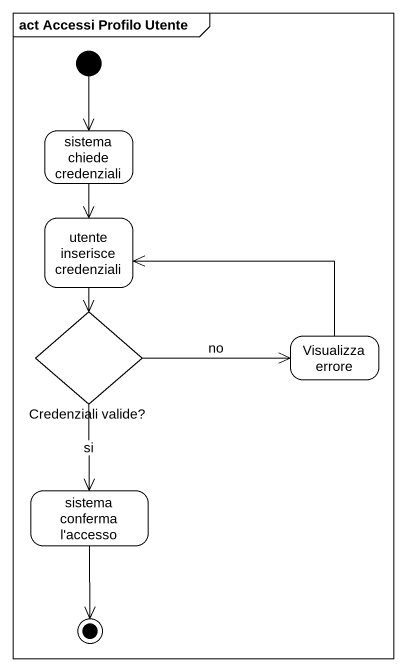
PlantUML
@startuml
mainframe act Accessi Profilo Utente
hide empty description
state "sistema chiede credenziali" as sistema_chiede_credenziali
state "utente inserisce credenziali" as utente_inserisce_credenziali
state "Credenziali valide?" as Credenziali_valide <<choice>>
state "Visualizza errore" as Visualizza_errore
state "sistema conferma l'accesso" as sistema_conferma_l_accesso
[*] --> sistema_chiede_credenziali
sistema_chiede_credenziali --> utente_inserisce_credenziali
utente_inserisce_credenziali --> Credenziali_valide
Credenziali_valide -right-> Visualizza_errore : no
Credenziali_valide --> sistema_conferma_l_accesso : si
Visualizza_errore -left-> utente_inserisce_credenziali
sistema_conferma_l_accesso --> [*]
@enduml
